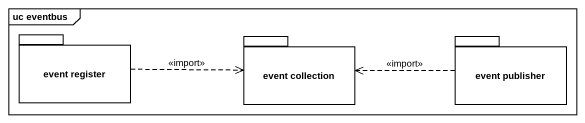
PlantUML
@startuml
mainframe uc eventbus
package "event register" as event_register {
}
package "event collection" as event_collection {
}
package "event publisher" as event_publisher {
}
event_register .right.> event_collection : <<import>>
event_publisher .left.> event_collection : <<import>>
@enduml
